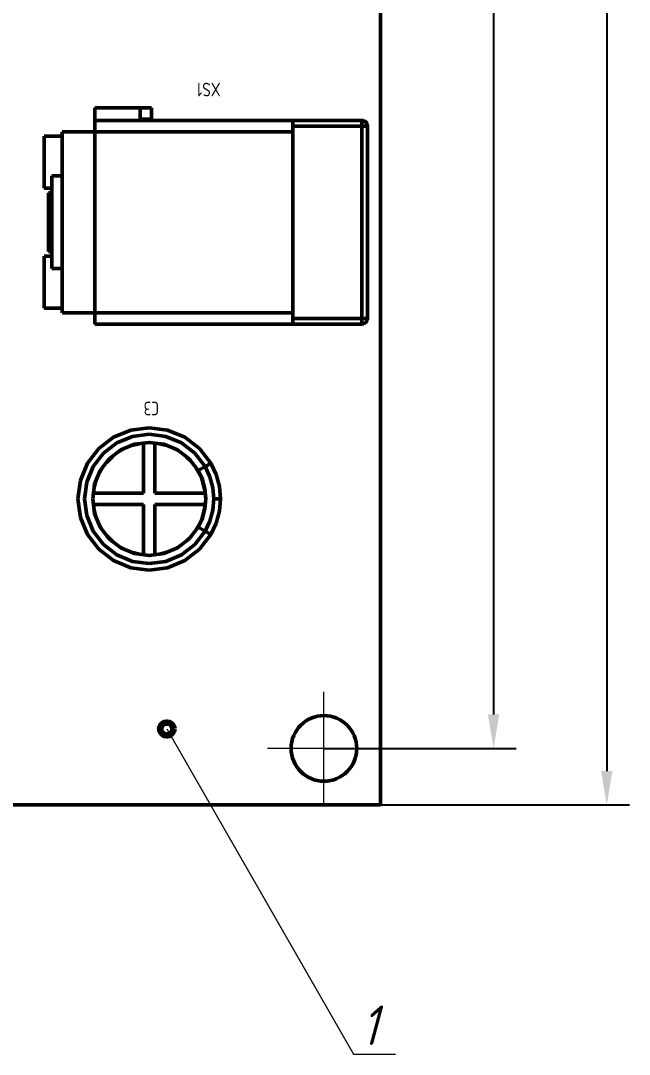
# Paper-space layout 'Layout1' of a CAD drawing. Extents: x -70 to 840, y -1 to 593.
# Drawn here: x 317.6 to 371.5, y 310.7 to 402 of the extents above; entities that cross this region are included whole.
import ezdxf

# ---------------------------------------------------------------- set-up
doc = ezdxf.new("R2010")
doc.units = 0
doc.header["$MEASUREMENT"] = 0
doc.layers.get('0').update_dxf_attribs({"linetype": 'CONTINUOUS', "lineweight": 15})
doc.layers.get('DEFPOINTS').update_dxf_attribs({"linetype": 'CONTINUOUS'})
doc.layers.add('Основная', color=7, linetype='CONTINUOUS', lineweight=50)
doc.layers.add('тонкая', color=7, linetype='CONTINUOUS', lineweight=20)
doc.styles.add('GOST type A0', font='', dxfattribs={"oblique": 15, "height": 3.5})
doc.styles.get('GOST type A0').set_extended_font_data('GOST type A')
doc.dimstyles.new('GOST type A', dxfattribs={"dimtxt": 3.5, "dimasz": 3, "dimexe": 2, "dimexo": 0, "dimgap": 1, "dimtad": 1, "dimtoh": 1, "dimtxsty": 'GOST type A0', "dimcen": 0, "dimazin": 2, "dimtfac": 1, "dimtmove": 0, "dimatfit": 3, "dimfxl": 1, "dimarcsym": 0})

# ---------------------------------------------------------------- blocks, each defined once
blk = doc.blocks.new('*D12')
at = {"color": 0, "lineweight": -2, "transparency": 16777216}
for p, q in [((344.456, 487.715), (361.456, 487.715)), ((359.456, 484.715), (359.456, 340.715)), ((344.456, 337.715), (361.456, 337.715))]:
    blk.add_line(p, q, dxfattribs=at)
at = {"color": 0, "transparency": 16777216}
for points in [[(358.956, 484.715), (359.956, 484.715), (359.456, 487.715)], [(358.956, 340.715), (359.956, 340.715), (359.456, 337.715)]]:
    blk.add_solid(points, dxfattribs=at)
at = {"layer": 'DEFPOINTS', "color": 0, "transparency": 16777216}
for p in [(344.456, 487.715), (344.456, 337.715), (359.456, 337.715)]:
    blk.add_point(p, dxfattribs=at)
at = {"color": 0, "transparency": 16777216, "insert": (356.706, 412.715), "char_height": 3.5, "attachment_point": 5, "rotation": 90, "style": 'GOST type A0'}
blk.add_mtext('75*', dxfattribs=at)
blk = doc.blocks.new('*D13')
at = {"color": 0, "lineweight": -2, "transparency": 16777216}
for p, q in [((349.456, 492.715), (371.456, 492.715)), ((369.456, 489.715), (369.456, 335.715)), ((349.456, 332.715), (371.456, 332.715))]:
    blk.add_line(p, q, dxfattribs=at)
at = {"color": 0, "transparency": 16777216}
for points in [[(368.956, 489.715), (369.956, 489.715), (369.456, 492.715)], [(368.956, 335.715), (369.956, 335.715), (369.456, 332.715)]]:
    blk.add_solid(points, dxfattribs=at)
at = {"layer": 'DEFPOINTS', "color": 0, "transparency": 16777216}
for p in [(349.456, 492.715), (349.456, 332.715), (369.456, 332.715)]:
    blk.add_point(p, dxfattribs=at)
at = {"color": 0, "transparency": 16777216, "insert": (366.706, 412.715), "char_height": 3.5, "attachment_point": 5, "rotation": 90, "style": 'GOST type A0'}
blk.add_mtext('80*', dxfattribs=at)

psp = doc.layouts.get("Layout1")

# ---------------------------------------------------------------- linework, layer by layer
for p, q in [((344.456, 332.715), (344.456, 342.715)), ((344.456, 332.715), (344.456, 342.715)), ((349.456, 337.715), (339.456, 337.715)), ((349.456, 337.715), (339.456, 337.715))]:
    psp.add_line(p, q)
at = {"layer": 'Основная'}
for p, q in [((349.456, 332.715), (349.456, 492.715)), ((328.21, 394.325), (324.21, 394.325)), ((324.21, 394.325), (324.21, 393.225)), ((324.21, 394.325), (328.21, 394.325)), ((324.21, 394.287), (324.21, 394.325)), ((328.21, 394.325), (324.21, 394.325)), ((324.21, 394.325), (324.21, 393.225)), ((324.21, 394.325), (328.21, 394.325)), ((324.21, 394.287), (324.21, 394.325)), ((324.21, 394.177), (324.21, 394.287)), ((324.21, 394.177), (324.21, 394.287)), ((324.21, 394.003), (324.21, 394.177)), ((324.21, 394.003), (324.21, 394.177)), ((324.21, 393.775), (324.21, 394.003)), ((324.21, 393.775), (324.21, 394.003)), ((329.21, 394.325), (328.21, 394.325)), ((328.21, 394.325), (329.21, 394.325)), ((328.21, 394.287), (328.21, 394.325)), ((329.21, 394.325), (328.21, 394.325)), ((328.21, 394.325), (329.21, 394.325)), ((328.21, 394.287), (328.21, 394.325)), ((328.21, 394.177), (328.21, 394.287)), ((328.21, 393.509), (328.21, 394.287)), ((328.21, 394.177), (328.21, 394.287)), ((328.21, 393.509), (328.21, 394.287)), ((328.21, 394.003), (328.21, 394.177)), ((328.21, 394.003), (328.21, 394.177)), ((328.21, 393.775), (328.21, 394.003)), ((328.21, 393.775), (328.21, 394.003)), ((329.21, 393.325), (329.21, 394.325)), ((329.21, 393.325), (329.21, 394.325)), ((329.21, 393.325), (329.21, 394.325)), ((329.21, 393.325), (329.21, 394.325)), ((324.21, 393.509), (324.21, 393.775)), ((324.21, 393.509), (324.21, 393.775)), ((324.21, 393.225), (324.21, 393.509)), ((324.21, 393.225), (324.21, 393.509)), ((324.21, 393.225), (324.21, 392.225)), ((341.71, 393.225), (324.21, 393.225)), ((324.21, 392.225), (324.21, 393.225)), ((324.21, 393.225), (324.21, 392.225)), ((341.71, 393.225), (324.21, 393.225)), ((324.21, 392.225), (324.21, 393.225)), ((328.21, 393.509), (328.21, 393.775)), ((328.21, 393.509), (328.21, 393.775)), ((328.21, 393.225), (328.21, 393.509)), ((328.21, 393.225), (328.21, 393.509)), ((328.21, 393.225), (328.21, 393.325)), ((328.21, 393.325), (329.21, 393.325)), ((328.21, 393.325), (329.21, 393.325)), ((328.21, 393.225), (328.21, 393.325)), ((328.21, 393.325), (329.21, 393.325)), ((328.21, 393.325), (329.21, 393.325)), ((341.71, 393.225), (328.21, 393.225)), ((341.71, 393.225), (328.21, 393.225)), ((347.81, 393.225), (341.71, 393.225)), ((341.71, 393.207), (341.71, 393.225)), ((347.81, 393.225), (341.71, 393.225)), ((347.81, 393.225), (341.71, 393.225)), ((341.71, 393.207), (341.71, 393.225)), ((347.81, 393.225), (341.71, 393.225)), ((341.71, 393.157), (341.71, 393.207)), ((341.71, 392.725), (341.71, 393.207)), ((341.71, 393.157), (341.71, 393.207)), ((341.71, 392.725), (341.71, 393.207)), ((341.71, 393.079), (341.71, 393.157)), ((341.71, 393.079), (341.71, 393.157)), ((341.71, 392.975), (341.71, 393.079)), ((341.71, 392.975), (341.71, 393.079)), ((341.71, 392.855), (341.71, 392.975)), ((341.71, 392.855), (341.71, 392.975)), ((347.94, 393.207), (347.81, 393.225)), ((347.94, 393.207), (347.81, 393.225)), ((347.81, 393.207), (347.81, 393.225)), ((347.94, 393.207), (347.81, 393.225)), ((347.94, 393.207), (347.81, 393.225)), ((347.81, 393.207), (347.81, 393.225)), ((347.81, 393.157), (347.81, 393.207)), ((347.81, 393.157), (347.81, 393.207)), ((347.81, 393.079), (347.81, 393.157)), ((347.81, 393.079), (347.81, 393.157)), ((347.81, 392.975), (347.81, 393.079)), ((347.81, 392.975), (347.81, 393.079)), ((347.81, 392.855), (347.81, 392.975)), ((347.81, 392.855), (347.81, 392.975)), ((348.06, 393.157), (347.94, 393.207)), ((348.06, 393.157), (347.94, 393.207)), ((348.06, 393.157), (347.94, 393.207)), ((348.06, 393.157), (347.94, 393.207)), ((348.164, 393.079), (348.06, 393.157)), ((348.164, 393.079), (348.06, 393.157)), ((348.164, 393.079), (348.06, 393.157)), ((348.164, 393.079), (348.06, 393.157)), ((348.244, 392.975), (348.164, 393.079)), ((348.244, 392.975), (348.164, 393.079)), ((348.244, 392.975), (348.164, 393.079)), ((348.244, 392.975), (348.164, 393.079)), ((348.294, 392.855), (348.244, 392.975)), ((348.294, 392.855), (348.244, 392.975)), ((348.294, 392.855), (348.244, 392.975)), ((348.294, 392.855), (348.244, 392.975)), ((324.21, 392.225), (321.31, 392.225)), ((321.31, 392.225), (321.31, 391.825)), ((324.21, 392.225), (321.31, 392.225)), ((321.31, 392.157), (321.31, 392.225)), ((324.21, 392.225), (321.31, 392.225)), ((321.31, 392.225), (321.31, 391.825)), ((324.21, 392.225), (321.31, 392.225)), ((321.31, 392.157), (321.31, 392.225)), ((321.31, 391.953), (321.31, 392.157)), ((321.31, 391.953), (321.31, 392.157)), ((324.21, 392.157), (324.21, 392.225)), ((341.71, 392.225), (324.21, 392.225)), ((324.21, 392.157), (324.21, 392.225)), ((324.21, 392.157), (324.21, 392.225)), ((341.71, 392.225), (324.21, 392.225)), ((324.21, 392.157), (324.21, 392.225)), ((324.21, 391.953), (324.21, 392.157)), ((324.21, 391.953), (324.21, 392.157)), ((324.21, 391.953), (324.21, 392.157)), ((324.21, 391.953), (324.21, 392.157)), ((341.71, 392.725), (341.71, 392.855)), ((341.71, 392.725), (341.71, 392.855)), ((341.71, 375.725), (341.71, 392.725)), ((347.81, 392.725), (341.71, 392.725)), ((341.71, 375.725), (341.71, 392.725)), ((347.81, 392.725), (341.71, 392.725)), ((347.81, 392.725), (347.81, 392.855)), ((347.81, 392.725), (347.81, 392.855)), ((347.94, 392.725), (347.81, 392.725)), ((347.81, 375.725), (347.81, 392.725)), ((347.94, 392.725), (347.81, 392.725)), ((347.81, 375.725), (347.81, 392.725)), ((347.94, 392.725), (348.06, 392.725)), ((347.94, 392.725), (348.06, 392.725)), ((348.06, 392.725), (348.164, 392.725)), ((348.06, 392.725), (348.164, 392.725)), ((348.164, 392.725), (348.244, 392.725)), ((348.164, 392.725), (348.244, 392.725)), ((348.244, 392.725), (348.294, 392.725)), ((348.244, 392.725), (348.294, 392.725)), ((348.31, 392.725), (348.294, 392.855)), ((348.31, 392.725), (348.294, 392.855)), ((348.31, 392.725), (348.294, 392.855)), ((348.31, 392.725), (348.294, 392.855)), ((348.294, 392.725), (348.31, 392.725)), ((348.294, 392.725), (348.31, 392.725)), ((348.31, 375.725), (348.31, 392.725)), ((348.31, 375.725), (348.31, 392.725)), ((348.31, 375.725), (348.31, 392.725)), ((348.31, 375.725), (348.31, 392.725)), ((321.31, 391.825), (319.71, 391.825)), ((319.71, 391.825), (319.71, 387.225)), ((319.71, 387.225), (319.71, 391.825)), ((319.71, 391.825), (321.31, 391.825)), ((321.31, 391.825), (319.71, 391.825)), ((319.71, 391.825), (319.71, 387.225)), ((319.71, 387.225), (319.71, 391.825)), ((319.71, 391.825), (321.31, 391.825)), ((321.31, 391.615), (321.31, 391.953)), ((321.31, 391.615), (321.31, 391.953)), ((321.31, 388.325), (321.31, 391.615)), ((321.31, 391.153), (321.31, 391.615)), ((321.31, 388.325), (321.31, 391.615)), ((321.31, 391.153), (321.31, 391.615)), ((321.31, 390.571), (321.31, 391.153)), ((321.31, 390.571), (321.31, 391.153)), ((324.21, 391.615), (324.21, 391.953)), ((324.21, 391.615), (324.21, 391.953)), ((324.21, 391.615), (324.21, 391.953)), ((324.21, 391.615), (324.21, 391.953)), ((324.21, 391.153), (324.21, 391.615)), ((324.21, 391.153), (324.21, 391.615)), ((324.21, 391.153), (324.21, 391.615)), ((324.21, 391.153), (324.21, 391.615)), ((324.21, 390.571), (324.21, 391.153)), ((324.21, 390.571), (324.21, 391.153)), ((324.21, 390.571), (324.21, 391.153)), ((324.21, 390.571), (324.21, 391.153)), ((321.31, 389.881), (321.31, 390.571)), ((321.31, 389.881), (321.31, 390.571)), ((324.21, 389.881), (324.21, 390.571)), ((324.21, 389.881), (324.21, 390.571)), ((324.21, 389.881), (324.21, 390.571)), ((324.21, 389.881), (324.21, 390.571)), ((321.31, 389.095), (321.31, 389.881)), ((321.31, 389.095), (321.31, 389.881)), ((324.21, 389.095), (324.21, 389.881)), ((324.21, 389.095), (324.21, 389.881)), ((324.21, 389.095), (324.21, 389.881)), ((324.21, 389.095), (324.21, 389.881)), ((321.31, 388.225), (321.31, 389.095)), ((321.31, 388.225), (321.31, 389.095)), ((324.21, 388.225), (324.21, 389.095)), ((324.21, 388.225), (324.21, 389.095)), ((324.21, 388.225), (324.21, 389.095)), ((324.21, 388.225), (324.21, 389.095)), ((320.41, 388.185), (320.41, 388.325)), ((320.41, 388.325), (321.31, 388.325)), ((320.41, 388.185), (320.41, 388.325)), ((320.41, 388.325), (321.31, 388.325)), ((320.41, 387.775), (320.41, 388.185)), ((320.41, 387.775), (320.41, 388.185)), ((320.41, 387.125), (320.41, 387.775)), ((320.41, 387.125), (320.41, 387.775)), ((321.31, 387.287), (321.31, 388.225)), ((321.31, 387.287), (321.31, 388.225)), ((324.21, 387.287), (324.21, 388.225)), ((324.21, 387.287), (324.21, 388.225)), ((324.21, 387.287), (324.21, 388.225)), ((324.21, 387.287), (324.21, 388.225)), ((319.71, 387.225), (320.41, 387.225)), ((319.71, 387.225), (320.41, 387.225)), ((319.71, 387.225), (320.41, 387.225)), ((319.71, 387.225), (320.41, 387.225)), ((320.41, 386.825), (320.11, 386.825)), ((320.11, 386.825), (320.11, 381.625)), ((320.11, 386.825), (320.41, 386.825)), ((320.11, 386.737), (320.11, 386.825)), ((320.41, 386.825), (320.11, 386.825)), ((320.11, 386.825), (320.11, 381.625)), ((320.11, 386.825), (320.41, 386.825)), ((320.11, 386.737), (320.11, 386.825)), ((320.11, 386.477), (320.11, 386.737)), ((320.11, 386.477), (320.11, 386.737)), ((320.41, 387.225), (320.41, 386.825)), ((320.41, 387.225), (320.41, 386.825)), ((320.41, 386.275), (320.41, 387.125)), ((320.41, 386.275), (320.41, 387.125)), ((321.31, 386.295), (321.31, 387.287)), ((321.31, 386.295), (321.31, 387.287)), ((324.21, 386.295), (324.21, 387.287)), ((324.21, 386.295), (324.21, 387.287)), ((324.21, 386.295), (324.21, 387.287)), ((324.21, 386.295), (324.21, 387.287)), ((320.11, 386.063), (320.11, 386.477)), ((320.11, 386.063), (320.11, 386.477)), ((320.11, 385.525), (320.11, 386.063)), ((320.11, 385.525), (320.11, 386.063)), ((320.41, 385.287), (320.41, 386.275)), ((320.41, 385.287), (320.41, 386.275)), ((321.31, 385.269), (321.31, 386.295)), ((321.31, 385.269), (321.31, 386.295)), ((324.21, 382.155), (324.21, 386.295)), ((324.21, 385.269), (324.21, 386.295)), ((324.21, 385.269), (324.21, 386.295)), ((324.21, 382.155), (324.21, 386.295)), ((324.21, 385.269), (324.21, 386.295)), ((324.21, 385.269), (324.21, 386.295)), ((320.11, 384.897), (320.11, 385.525)), ((320.11, 384.897), (320.11, 385.525)), ((320.11, 384.225), (320.11, 384.897)), ((320.11, 384.225), (320.11, 384.897)), ((320.41, 384.225), (320.41, 385.287)), ((320.41, 384.225), (320.41, 385.287)), ((321.31, 384.225), (321.31, 385.269)), ((321.31, 384.225), (321.31, 385.269)), ((324.21, 384.225), (324.21, 385.269)), ((324.21, 384.225), (324.21, 385.269)), ((324.21, 384.225), (324.21, 385.269)), ((324.21, 384.225), (324.21, 385.269)), ((320.11, 383.551), (320.11, 384.225)), ((320.11, 383.551), (320.11, 384.225)), ((320.41, 383.163), (320.41, 384.225)), ((320.41, 383.163), (320.41, 384.225)), ((321.31, 383.181), (321.31, 384.225)), ((321.31, 383.181), (321.31, 384.225)), ((324.21, 383.181), (324.21, 384.225)), ((324.21, 383.181), (324.21, 384.225)), ((324.21, 383.181), (324.21, 384.225)), ((324.21, 383.181), (324.21, 384.225)), ((320.11, 382.925), (320.11, 383.551)), ((320.11, 382.925), (320.11, 383.551)), ((320.11, 382.387), (320.11, 382.925)), ((320.11, 382.387), (320.11, 382.925)), ((320.41, 382.175), (320.41, 383.163)), ((320.41, 382.175), (320.41, 383.163)), ((321.31, 382.155), (321.31, 383.181)), ((321.31, 382.155), (321.31, 383.181)), ((324.21, 382.155), (324.21, 383.181)), ((324.21, 382.155), (324.21, 383.181)), ((324.21, 382.155), (324.21, 383.181)), ((324.21, 382.155), (324.21, 383.181)), ((320.11, 381.973), (320.11, 382.387)), ((320.11, 381.973), (320.11, 382.387)), ((320.11, 381.713), (320.11, 381.973)), ((320.11, 381.713), (320.11, 381.973)), ((320.41, 381.325), (320.41, 382.175)), ((320.41, 381.325), (320.41, 382.175)), ((321.31, 381.163), (321.31, 382.155)), ((321.31, 381.163), (321.31, 382.155)), ((324.21, 381.163), (324.21, 382.155)), ((324.21, 381.163), (324.21, 382.155)), ((324.21, 381.163), (324.21, 382.155)), ((324.21, 381.163), (324.21, 382.155)), ((320.41, 381.225), (319.71, 381.225)), ((319.71, 381.225), (319.71, 376.625)), ((319.71, 376.625), (319.71, 381.225)), ((319.71, 381.225), (320.41, 381.225)), ((320.41, 381.225), (319.71, 381.225)), ((319.71, 381.225), (319.71, 376.625)), ((319.71, 376.625), (319.71, 381.225)), ((319.71, 381.225), (320.41, 381.225)), ((320.11, 381.625), (320.11, 381.713)), ((320.11, 381.625), (320.11, 381.713)), ((320.11, 381.625), (320.41, 381.625)), ((320.11, 381.625), (320.41, 381.625)), ((320.11, 381.625), (320.41, 381.625)), ((320.11, 381.625), (320.41, 381.625)), ((320.41, 381.625), (320.41, 381.225)), ((320.41, 381.625), (320.41, 381.225)), ((320.41, 380.675), (320.41, 381.325)), ((320.41, 380.675), (320.41, 381.325)), ((321.31, 380.225), (321.31, 381.163)), ((321.31, 380.225), (321.31, 381.163)), ((324.21, 380.225), (324.21, 381.163)), ((324.21, 380.225), (324.21, 381.163)), ((324.21, 380.225), (324.21, 381.163)), ((324.21, 380.225), (324.21, 381.163)), ((320.41, 380.265), (320.41, 380.675)), ((320.41, 380.265), (320.41, 380.675)), ((320.41, 380.125), (320.41, 380.265)), ((320.41, 380.125), (320.41, 380.265)), ((320.41, 380.125), (321.31, 380.125)), ((320.41, 380.125), (321.31, 380.125)), ((321.31, 379.355), (321.31, 380.225)), ((321.31, 379.355), (321.31, 380.225)), ((321.31, 376.833), (321.31, 380.125)), ((321.31, 376.833), (321.31, 380.125)), ((324.21, 379.355), (324.21, 380.225)), ((324.21, 379.355), (324.21, 380.225)), ((324.21, 379.355), (324.21, 380.225)), ((324.21, 379.355), (324.21, 380.225)), ((321.31, 378.569), (321.31, 379.355)), ((321.31, 378.569), (321.31, 379.355)), ((324.21, 378.569), (324.21, 379.355)), ((324.21, 378.569), (324.21, 379.355)), ((324.21, 378.569), (324.21, 379.355)), ((324.21, 378.569), (324.21, 379.355)), ((321.31, 377.879), (321.31, 378.569)), ((321.31, 377.879), (321.31, 378.569)), ((324.21, 377.879), (324.21, 378.569)), ((324.21, 377.879), (324.21, 378.569)), ((324.21, 377.879), (324.21, 378.569)), ((324.21, 377.879), (324.21, 378.569)), ((321.31, 377.297), (321.31, 377.879)), ((321.31, 377.297), (321.31, 377.879)), ((324.21, 377.297), (324.21, 377.879)), ((324.21, 377.297), (324.21, 377.879)), ((324.21, 377.297), (324.21, 377.879)), ((324.21, 377.297), (324.21, 377.879)), ((319.71, 376.625), (321.31, 376.625)), ((319.71, 376.625), (321.31, 376.625)), ((319.71, 376.625), (321.31, 376.625)), ((319.71, 376.625), (321.31, 376.625)), ((321.31, 376.833), (321.31, 377.297)), ((321.31, 376.833), (321.31, 377.297)), ((321.31, 376.497), (321.31, 376.833)), ((321.31, 376.497), (321.31, 376.833)), ((321.31, 376.625), (321.31, 376.225)), ((321.31, 376.625), (321.31, 376.225)), ((321.31, 376.293), (321.31, 376.497)), ((321.31, 376.293), (321.31, 376.497)), ((324.21, 376.833), (324.21, 377.297)), ((324.21, 376.833), (324.21, 377.297)), ((324.21, 376.833), (324.21, 377.297)), ((324.21, 376.833), (324.21, 377.297)), ((324.21, 376.497), (324.21, 376.833)), ((324.21, 376.497), (324.21, 376.833)), ((324.21, 376.497), (324.21, 376.833)), ((324.21, 376.497), (324.21, 376.833)), ((324.21, 376.293), (324.21, 376.497)), ((324.21, 376.293), (324.21, 376.497)), ((324.21, 376.293), (324.21, 376.497)), ((324.21, 376.293), (324.21, 376.497)), ((321.31, 376.225), (321.31, 376.293)), ((321.31, 376.225), (321.31, 376.293)), ((321.31, 376.225), (324.21, 376.225)), ((324.21, 376.225), (321.31, 376.225)), ((321.31, 376.225), (324.21, 376.225)), ((324.21, 376.225), (321.31, 376.225)), ((324.21, 376.225), (324.21, 376.293)), ((324.21, 376.225), (324.21, 376.293)), ((324.21, 376.225), (324.21, 376.293)), ((324.21, 376.225), (324.21, 376.293)), ((324.21, 376.225), (324.21, 375.225)), ((341.71, 376.225), (324.21, 376.225)), ((324.21, 375.225), (324.21, 376.225)), ((324.21, 376.225), (324.21, 375.225)), ((341.71, 376.225), (324.21, 376.225)), ((324.21, 375.225), (324.21, 376.225)), ((341.71, 375.595), (341.71, 375.725)), ((341.71, 375.241), (341.71, 375.725)), ((347.81, 375.725), (341.71, 375.725)), ((341.71, 375.595), (341.71, 375.725)), ((341.71, 375.241), (341.71, 375.725)), ((347.81, 375.725), (341.71, 375.725)), ((341.71, 375.475), (341.71, 375.595)), ((341.71, 375.475), (341.71, 375.595)), ((347.81, 375.725), (347.94, 375.725)), ((347.81, 375.595), (347.81, 375.725)), ((347.81, 375.725), (347.94, 375.725)), ((347.81, 375.595), (347.81, 375.725)), ((347.81, 375.475), (347.81, 375.595)), ((347.81, 375.475), (347.81, 375.595)), ((347.94, 375.725), (348.06, 375.725)), ((347.94, 375.725), (348.06, 375.725)), ((348.06, 375.725), (348.164, 375.725)), ((348.06, 375.725), (348.164, 375.725)), ((348.164, 375.725), (348.244, 375.725)), ((348.164, 375.725), (348.244, 375.725)), ((348.244, 375.725), (348.294, 375.725)), ((348.244, 375.725), (348.294, 375.725)), ((348.244, 375.475), (348.294, 375.595)), ((348.244, 375.475), (348.294, 375.595)), ((348.244, 375.475), (348.294, 375.595)), ((348.244, 375.475), (348.294, 375.595)), ((348.294, 375.595), (348.31, 375.725)), ((348.294, 375.595), (348.31, 375.725)), ((348.31, 375.725), (348.294, 375.725)), ((348.294, 375.595), (348.31, 375.725)), ((348.294, 375.595), (348.31, 375.725)), ((348.31, 375.725), (348.294, 375.725)), ((324.21, 375.225), (341.71, 375.225)), ((341.71, 375.225), (324.21, 375.225)), ((324.21, 375.225), (341.71, 375.225)), ((341.71, 375.225), (324.21, 375.225)), ((341.71, 375.371), (341.71, 375.475)), ((341.71, 375.371), (341.71, 375.475)), ((341.71, 375.291), (341.71, 375.371)), ((341.71, 375.291), (341.71, 375.371)), ((341.71, 375.241), (341.71, 375.291)), ((341.71, 375.241), (341.71, 375.291)), ((341.71, 375.225), (341.71, 375.241)), ((341.71, 375.225), (341.71, 375.241)), ((341.71, 375.225), (347.81, 375.225)), ((347.81, 375.225), (341.71, 375.225)), ((341.71, 375.225), (347.81, 375.225)), ((347.81, 375.225), (341.71, 375.225)), ((347.81, 375.371), (347.81, 375.475)), ((347.81, 375.371), (347.81, 375.475)), ((347.81, 375.291), (347.81, 375.371)), ((347.81, 375.291), (347.81, 375.371)), ((347.81, 375.241), (347.81, 375.291)), ((347.81, 375.241), (347.81, 375.291)), ((347.81, 375.225), (347.94, 375.241)), ((347.81, 375.225), (347.94, 375.241)), ((347.81, 375.225), (347.81, 375.241)), ((347.81, 375.225), (347.94, 375.241)), ((347.81, 375.225), (347.94, 375.241)), ((347.81, 375.225), (347.81, 375.241)), ((347.94, 375.241), (348.06, 375.291)), ((347.94, 375.241), (348.06, 375.291)), ((347.94, 375.241), (348.06, 375.291)), ((347.94, 375.241), (348.06, 375.291)), ((348.06, 375.291), (348.164, 375.371)), ((348.06, 375.291), (348.164, 375.371)), ((348.06, 375.291), (348.164, 375.371)), ((348.06, 375.291), (348.164, 375.371)), ((348.164, 375.371), (348.244, 375.475)), ((348.164, 375.371), (348.244, 375.475)), ((348.164, 375.371), (348.244, 375.475)), ((348.164, 375.371), (348.244, 375.475)), ((327.376, 365.851), (325.856, 365.221)), ((325.856, 365.221), (327.376, 365.851)), ((327.376, 365.851), (325.856, 365.221)), ((325.856, 365.221), (327.376, 365.851)), ((329.006, 366.065), (327.376, 365.851)), ((327.376, 365.851), (329.006, 366.065)), ((329.006, 366.065), (327.376, 365.851)), ((327.376, 365.851), (329.006, 366.065)), ((330.636, 365.851), (329.006, 366.065)), ((329.006, 366.065), (330.636, 365.851)), ((330.636, 365.851), (329.006, 366.065)), ((329.006, 366.065), (330.636, 365.851)), ((332.156, 365.221), (330.636, 365.851)), ((330.636, 365.851), (332.156, 365.221)), ((332.156, 365.221), (330.636, 365.851)), ((330.636, 365.851), (332.156, 365.221)), ((325.856, 365.221), (324.552, 364.219)), ((324.552, 364.219), (325.856, 365.221)), ((325.856, 365.221), (324.552, 364.219)), ((324.552, 364.219), (325.856, 365.221)), ((324.966, 363.805), (326.15, 364.713)), ((324.966, 363.805), (326.15, 364.713)), ((326.15, 364.713), (327.528, 365.283)), ((326.15, 364.713), (327.528, 365.283)), ((326.506, 364.095), (327.712, 364.595)), ((326.506, 364.095), (327.712, 364.595)), ((327.442, 364.483), (328.136, 364.651)), ((327.442, 364.483), (328.136, 364.651)), ((327.528, 365.283), (329.006, 365.479)), ((327.528, 365.283), (329.006, 365.479)), ((327.712, 364.595), (329.006, 364.765)), ((327.712, 364.595), (329.006, 364.765)), ((328.506, 360.265), (328.506, 364.699)), ((328.506, 360.265), (328.506, 364.699)), ((328.986, 364.763), (329.028, 364.763)), ((328.986, 364.763), (329.028, 364.763)), ((329.006, 365.479), (330.484, 365.283)), ((329.006, 365.479), (330.484, 365.283)), ((329.006, 364.765), (330.3, 364.595)), ((329.006, 364.765), (330.3, 364.595)), ((329.506, 360.265), (329.506, 364.699)), ((329.506, 360.265), (329.506, 364.699)), ((329.876, 364.651), (330.57, 364.483)), ((329.876, 364.651), (330.57, 364.483)), ((330.3, 364.595), (331.506, 364.095)), ((330.3, 364.595), (331.506, 364.095)), ((330.484, 365.283), (331.862, 364.713)), ((330.484, 365.283), (331.862, 364.713)), ((331.862, 364.713), (333.046, 363.805)), ((331.862, 364.713), (333.046, 363.805)), ((333.46, 364.219), (332.156, 365.221)), ((332.156, 365.221), (333.46, 364.219)), ((333.46, 364.219), (332.156, 365.221)), ((332.156, 365.221), (333.46, 364.219)), ((324.552, 364.219), (323.55, 362.915)), ((323.55, 362.915), (324.552, 364.219)), ((324.552, 364.219), (323.55, 362.915)), ((323.55, 362.915), (324.552, 364.219)), ((324.058, 362.621), (324.966, 363.805)), ((324.058, 362.621), (324.966, 363.805)), ((325.47, 363.301), (326.506, 364.095)), ((325.47, 363.301), (326.506, 364.095)), ((326.248, 363.897), (326.87, 364.245)), ((326.248, 363.897), (326.87, 364.245)), ((331.144, 364.245), (331.764, 363.897)), ((331.144, 364.245), (331.764, 363.897)), ((331.506, 364.095), (332.542, 363.301)), ((331.506, 364.095), (332.542, 363.301)), ((333.046, 363.805), (333.954, 362.621)), ((333.046, 363.805), (333.954, 362.621)), ((334.462, 362.915), (333.46, 364.219)), ((333.46, 364.219), (334.462, 362.915)), ((334.462, 362.915), (333.46, 364.219)), ((333.46, 364.219), (334.462, 362.915)), ((323.55, 362.915), (322.92, 361.395)), ((322.92, 361.395), (323.55, 362.915)), ((323.55, 362.915), (322.92, 361.395)), ((322.92, 361.395), (323.55, 362.915)), ((324.676, 362.265), (325.47, 363.301)), ((324.676, 362.265), (325.47, 363.301)), ((325.252, 363.015), (325.756, 363.519)), ((325.252, 363.015), (325.756, 363.519)), ((332.256, 363.519), (332.76, 363.015)), ((332.256, 363.519), (332.76, 363.015)), ((332.542, 363.301), (333.336, 362.265)), ((332.542, 363.301), (333.336, 362.265)), ((334.086, 362.697), (334.208, 362.769)), ((334.086, 362.697), (334.208, 362.769)), ((334.086, 362.697), (334.208, 362.769)), ((334.086, 362.697), (334.208, 362.769)), ((334.208, 362.769), (334.314, 362.829)), ((334.208, 362.769), (334.314, 362.829)), ((334.208, 362.769), (334.314, 362.829)), ((334.208, 362.769), (334.314, 362.829)), ((334.208, 362.769), (334.314, 362.829)), ((334.208, 362.769), (334.314, 362.829)), ((334.208, 362.769), (334.314, 362.829)), ((334.208, 362.769), (334.314, 362.829)), ((334.314, 362.829), (334.394, 362.875)), ((334.314, 362.829), (334.394, 362.875)), ((334.314, 362.829), (334.394, 362.875)), ((334.314, 362.829), (334.394, 362.875)), ((334.394, 362.875), (334.444, 362.905)), ((334.394, 362.875), (334.444, 362.905)), ((334.394, 362.875), (334.444, 362.905)), ((334.394, 362.875), (334.444, 362.905)), ((334.444, 362.905), (334.462, 362.915)), ((334.444, 362.905), (334.462, 362.915)), ((334.444, 362.905), (334.462, 362.915)), ((334.444, 362.905), (334.462, 362.915)), ((334.926, 361.919), (334.462, 362.915)), ((334.462, 362.915), (334.926, 361.919)), ((334.926, 361.919), (334.462, 362.915)), ((334.462, 362.915), (334.926, 361.919)), ((323.488, 361.243), (324.058, 362.621)), ((323.488, 361.243), (324.058, 362.621)), ((324.176, 361.059), (324.676, 362.265)), ((324.176, 361.059), (324.676, 362.265)), ((324.526, 361.903), (324.874, 362.523)), ((324.526, 361.903), (324.874, 362.523)), ((333.138, 362.523), (333.598, 361.703)), ((333.138, 362.523), (333.598, 361.703)), ((333.296, 362.241), (333.336, 362.265)), ((333.296, 362.241), (333.336, 362.265)), ((333.296, 362.241), (333.336, 362.265)), ((333.296, 362.241), (333.336, 362.265)), ((333.336, 362.265), (333.954, 362.621)), ((333.336, 362.265), (333.954, 362.621)), ((333.336, 362.265), (333.954, 362.621)), ((333.336, 362.265), (333.954, 362.621)), ((333.336, 362.265), (333.704, 361.475)), ((333.336, 362.265), (333.704, 361.475)), ((333.954, 362.621), (334.086, 362.697)), ((333.954, 362.621), (334.086, 362.697)), ((333.954, 362.621), (334.086, 362.697)), ((333.954, 362.621), (334.086, 362.697)), ((333.954, 362.621), (334.374, 361.719)), ((333.954, 362.621), (334.374, 361.719)), ((335.21, 360.859), (334.926, 361.919)), ((334.926, 361.919), (335.21, 360.859)), ((335.21, 360.859), (334.926, 361.919)), ((334.926, 361.919), (335.21, 360.859)), ((322.92, 361.395), (322.706, 359.765)), ((322.706, 359.765), (322.92, 361.395)), ((322.92, 361.395), (322.706, 359.765)), ((322.706, 359.765), (322.92, 361.395)), ((323.292, 359.765), (323.488, 361.243)), ((323.292, 359.765), (323.488, 361.243)), ((324.006, 359.765), (324.176, 361.059)), ((324.006, 359.765), (324.176, 361.059)), ((324.12, 360.635), (324.288, 361.329)), ((324.12, 360.635), (324.288, 361.329)), ((333.672, 361.547), (333.952, 360.387)), ((333.672, 361.547), (333.952, 360.387)), ((333.704, 361.475), (333.93, 360.633)), ((333.704, 361.475), (333.93, 360.633)), ((334.374, 361.719), (334.632, 360.757)), ((334.374, 361.719), (334.632, 360.757)), ((324.072, 360.265), (328.506, 360.265)), ((324.072, 360.265), (328.506, 360.265)), ((329.506, 360.265), (333.962, 360.265)), ((329.506, 360.265), (333.962, 360.265)), ((333.93, 360.633), (334.006, 359.765)), ((333.93, 360.633), (334.006, 359.765)), ((334.632, 360.757), (334.72, 359.765)), ((334.632, 360.757), (334.72, 359.765)), ((335.306, 359.765), (335.21, 360.859)), ((335.21, 360.859), (335.306, 359.765)), ((335.306, 359.765), (335.21, 360.859)), ((335.21, 360.859), (335.306, 359.765)), ((322.706, 359.765), (322.92, 358.135)), ((322.706, 359.765), (322.92, 358.135)), ((322.706, 359.765), (322.92, 358.135)), ((322.706, 359.765), (322.92, 358.135)), ((323.292, 359.765), (323.488, 358.287)), ((323.292, 359.765), (323.488, 358.287)), ((324.006, 359.765), (324.176, 358.471)), ((324.006, 359.765), (324.176, 358.471)), ((324.072, 359.265), (328.506, 359.265)), ((324.072, 359.265), (328.506, 359.265)), ((328.506, 359.265), (328.506, 354.831)), ((328.506, 359.265), (328.506, 354.831)), ((329.506, 359.265), (329.506, 354.831)), ((329.506, 359.265), (333.962, 359.265)), ((329.506, 359.265), (329.506, 354.831)), ((329.506, 359.265), (333.962, 359.265)), ((333.672, 357.983), (333.952, 359.145)), ((333.672, 357.983), (333.952, 359.145)), ((333.93, 358.897), (334.006, 359.765)), ((333.93, 358.897), (334.006, 359.765)), ((334.632, 358.773), (334.72, 359.765)), ((334.632, 358.773), (334.72, 359.765)), ((334.72, 359.765), (334.872, 359.765)), ((334.72, 359.765), (334.872, 359.765)), ((334.872, 359.765), (335.012, 359.765)), ((334.872, 359.765), (335.012, 359.765)), ((335.012, 359.765), (335.134, 359.765)), ((335.012, 359.765), (335.134, 359.765)), ((335.012, 359.765), (335.134, 359.765)), ((335.012, 359.765), (335.134, 359.765)), ((335.134, 359.765), (335.228, 359.765)), ((335.134, 359.765), (335.228, 359.765)), ((335.21, 358.671), (335.306, 359.765)), ((335.21, 358.671), (335.306, 359.765)), ((335.21, 358.671), (335.306, 359.765)), ((335.21, 358.671), (335.306, 359.765)), ((335.228, 359.765), (335.286, 359.765)), ((335.228, 359.765), (335.286, 359.765)), ((335.286, 359.765), (335.306, 359.765)), ((335.286, 359.765), (335.306, 359.765)), ((323.488, 358.287), (324.058, 356.909)), ((323.488, 358.287), (324.058, 356.909)), ((324.12, 358.895), (324.288, 358.201)), ((324.12, 358.895), (324.288, 358.201)), ((324.176, 358.471), (324.676, 357.265)), ((324.176, 358.471), (324.676, 357.265)), ((333.704, 358.055), (333.93, 358.897)), ((333.704, 358.055), (333.93, 358.897)), ((334.374, 357.811), (334.632, 358.773)), ((334.374, 357.811), (334.632, 358.773)), ((334.926, 357.611), (335.21, 358.671)), ((334.926, 357.611), (335.21, 358.671)), ((334.926, 357.611), (335.21, 358.671)), ((334.926, 357.611), (335.21, 358.671)), ((322.92, 358.135), (323.55, 356.615)), ((322.92, 358.135), (323.55, 356.615)), ((322.92, 358.135), (323.55, 356.615)), ((322.92, 358.135), (323.55, 356.615)), ((324.526, 357.629), (324.874, 357.007)), ((324.526, 357.629), (324.874, 357.007)), ((324.676, 357.265), (325.47, 356.229)), ((324.676, 357.265), (325.47, 356.229)), ((332.542, 356.229), (333.336, 357.265)), ((332.542, 356.229), (333.336, 357.265)), ((333.138, 357.007), (333.598, 357.827)), ((333.138, 357.007), (333.598, 357.827)), ((333.296, 357.289), (333.336, 357.265)), ((333.296, 357.289), (333.336, 357.265)), ((333.296, 357.289), (333.336, 357.265)), ((333.296, 357.289), (333.336, 357.265)), ((333.336, 357.265), (333.704, 358.055)), ((333.336, 357.265), (333.704, 358.055)), ((333.336, 357.265), (333.954, 356.909)), ((333.336, 357.265), (333.954, 356.909)), ((333.336, 357.265), (333.954, 356.909)), ((333.336, 357.265), (333.954, 356.909)), ((333.954, 356.909), (334.374, 357.811)), ((333.954, 356.909), (334.374, 357.811)), ((334.462, 356.615), (334.926, 357.611)), ((334.462, 356.615), (334.926, 357.611)), ((334.462, 356.615), (334.926, 357.611)), ((334.462, 356.615), (334.926, 357.611)), ((323.55, 356.615), (324.552, 355.311)), ((323.55, 356.615), (324.552, 355.311)), ((323.55, 356.615), (324.552, 355.311)), ((323.55, 356.615), (324.552, 355.311)), ((324.058, 356.909), (324.966, 355.725)), ((324.058, 356.909), (324.966, 355.725)), ((325.252, 356.515), (325.756, 356.011)), ((325.252, 356.515), (325.756, 356.011)), ((332.256, 356.011), (332.76, 356.515)), ((332.256, 356.011), (332.76, 356.515)), ((333.046, 355.725), (333.954, 356.909)), ((333.046, 355.725), (333.954, 356.909)), ((333.46, 355.311), (334.462, 356.615)), ((333.46, 355.311), (334.462, 356.615)), ((333.46, 355.311), (334.462, 356.615)), ((333.46, 355.311), (334.462, 356.615)), ((333.954, 356.909), (334.086, 356.833)), ((333.954, 356.909), (334.086, 356.833)), ((333.954, 356.909), (334.086, 356.833)), ((333.954, 356.909), (334.086, 356.833)), ((334.086, 356.833), (334.208, 356.761)), ((334.086, 356.833), (334.208, 356.761)), ((334.086, 356.833), (334.208, 356.761)), ((334.086, 356.833), (334.208, 356.761)), ((334.208, 356.761), (334.314, 356.701)), ((334.208, 356.761), (334.314, 356.701)), ((334.208, 356.761), (334.314, 356.701)), ((334.208, 356.761), (334.314, 356.701)), ((334.208, 356.761), (334.314, 356.701)), ((334.208, 356.761), (334.314, 356.701)), ((334.208, 356.761), (334.314, 356.701)), ((334.208, 356.761), (334.314, 356.701)), ((334.314, 356.701), (334.394, 356.655)), ((334.314, 356.701), (334.394, 356.655)), ((334.314, 356.701), (334.394, 356.655)), ((334.314, 356.701), (334.394, 356.655)), ((334.394, 356.655), (334.444, 356.625)), ((334.394, 356.655), (334.444, 356.625)), ((334.394, 356.655), (334.444, 356.625)), ((334.394, 356.655), (334.444, 356.625)), ((334.444, 356.625), (334.462, 356.615)), ((334.444, 356.625), (334.462, 356.615)), ((334.444, 356.625), (334.462, 356.615)), ((334.444, 356.625), (334.462, 356.615)), ((324.966, 355.725), (326.15, 354.817)), ((324.966, 355.725), (326.15, 354.817)), ((325.47, 356.229), (326.506, 355.435)), ((325.47, 356.229), (326.506, 355.435)), ((326.248, 355.633), (326.87, 355.285)), ((326.248, 355.633), (326.87, 355.285)), ((326.506, 355.435), (327.712, 354.935)), ((326.506, 355.435), (327.712, 354.935)), ((330.3, 354.935), (331.506, 355.435)), ((330.3, 354.935), (331.506, 355.435)), ((331.144, 355.285), (331.764, 355.633)), ((331.144, 355.285), (331.764, 355.633)), ((331.506, 355.435), (332.542, 356.229)), ((331.506, 355.435), (332.542, 356.229)), ((331.862, 354.817), (333.046, 355.725)), ((331.862, 354.817), (333.046, 355.725)), ((324.552, 355.311), (325.856, 354.309)), ((324.552, 355.311), (325.856, 354.309)), ((324.552, 355.311), (325.856, 354.309)), ((324.552, 355.311), (325.856, 354.309)), ((326.15, 354.817), (327.528, 354.247)), ((326.15, 354.817), (327.528, 354.247)), ((327.442, 355.047), (328.136, 354.879)), ((327.442, 355.047), (328.136, 354.879)), ((327.712, 354.935), (329.006, 354.765)), ((327.712, 354.935), (329.006, 354.765)), ((328.986, 354.767), (329.028, 354.767)), ((328.986, 354.767), (329.028, 354.767)), ((329.006, 354.765), (330.3, 354.935)), ((329.006, 354.765), (330.3, 354.935)), ((329.876, 354.879), (330.57, 355.047)), ((329.876, 354.879), (330.57, 355.047)), ((330.484, 354.247), (331.862, 354.817)), ((330.484, 354.247), (331.862, 354.817)), ((332.156, 354.309), (333.46, 355.311)), ((332.156, 354.309), (333.46, 355.311)), ((332.156, 354.309), (333.46, 355.311)), ((332.156, 354.309), (333.46, 355.311)), ((325.856, 354.309), (327.376, 353.679)), ((325.856, 354.309), (327.376, 353.679)), ((325.856, 354.309), (327.376, 353.679)), ((325.856, 354.309), (327.376, 353.679)), ((327.376, 353.679), (329.006, 353.465)), ((327.376, 353.679), (329.006, 353.465)), ((327.376, 353.679), (329.006, 353.465)), ((327.376, 353.679), (329.006, 353.465)), ((327.528, 354.247), (329.006, 354.051)), ((327.528, 354.247), (329.006, 354.051)), ((329.006, 354.051), (330.484, 354.247)), ((329.006, 354.051), (330.484, 354.247)), ((329.006, 353.465), (330.636, 353.679)), ((329.006, 353.465), (330.636, 353.679)), ((329.006, 353.465), (330.636, 353.679)), ((329.006, 353.465), (330.636, 353.679)), ((330.636, 353.679), (332.156, 354.309)), ((330.636, 353.679), (332.156, 354.309)), ((330.636, 353.679), (332.156, 354.309)), ((330.636, 353.679), (332.156, 354.309)), ((109.456, 332.715), (349.456, 332.715))]:
    psp.add_line(p, q, dxfattribs=at)
at = {"layer": 'Основная', "lineweight": 106}
psp.add_circle((330.558, 339.431), 0.584, dxfattribs=at)
at = {"layer": 'Основная'}
for start, end in [(90, 180), (0, 90), (180, 270), (270, 0)]:
    psp.add_arc((344.456, 337.715), 2.9, start, end, dxfattribs=at)
at = {"layer": 'тонкая'}
for p, q in [((330.558, 339.431), (347.062, 310.671)), ((347.062, 310.671), (350.77, 310.671))]:
    psp.add_line(p, q, dxfattribs=at)

# ---------------------------------------------------------------- texts
at = {"layer": 'Основная', "style": 'GOST type A0'}
for s, p in [('XS1', (335.323, 396.557)), ('C3', (329.878, 368.362))]:
    psp.add_text(s, height=1.2, rotation=180, dxfattribs=at).set_placement(p)
at = {"layer": 'тонкая', "insert": (347.772, 314.991), "char_height": 3.5, "attachment_point": 1, "style": 'GOST type A0'}
psp.add_mtext_dynamic_manual_height_columns('1', width=7.63752, gutter_width=17.5, heights=[0], dxfattribs=at)

# ---------------------------------------------------------------- dimensions: what is measured, and where the dimension line sits
for base, p1, p2, text, picture, middle in [((369.456, 332.715), (349.456, 492.715), (349.456, 332.715), '80*', '*D13', (366.706, 412.715)), ((359.456, 337.715), (344.456, 487.715), (344.456, 337.715), '75*', '*D12', (356.706, 412.715))]:
    dim = psp.add_linear_dim(base=base, p1=p1, p2=p2, angle=90, text=text, dimstyle='GOST type A')
    dim.commit()
    dim.dimension.update_dxf_attribs({"geometry": picture, "text_midpoint": middle})

doc.saveas('drawing.dxf')
